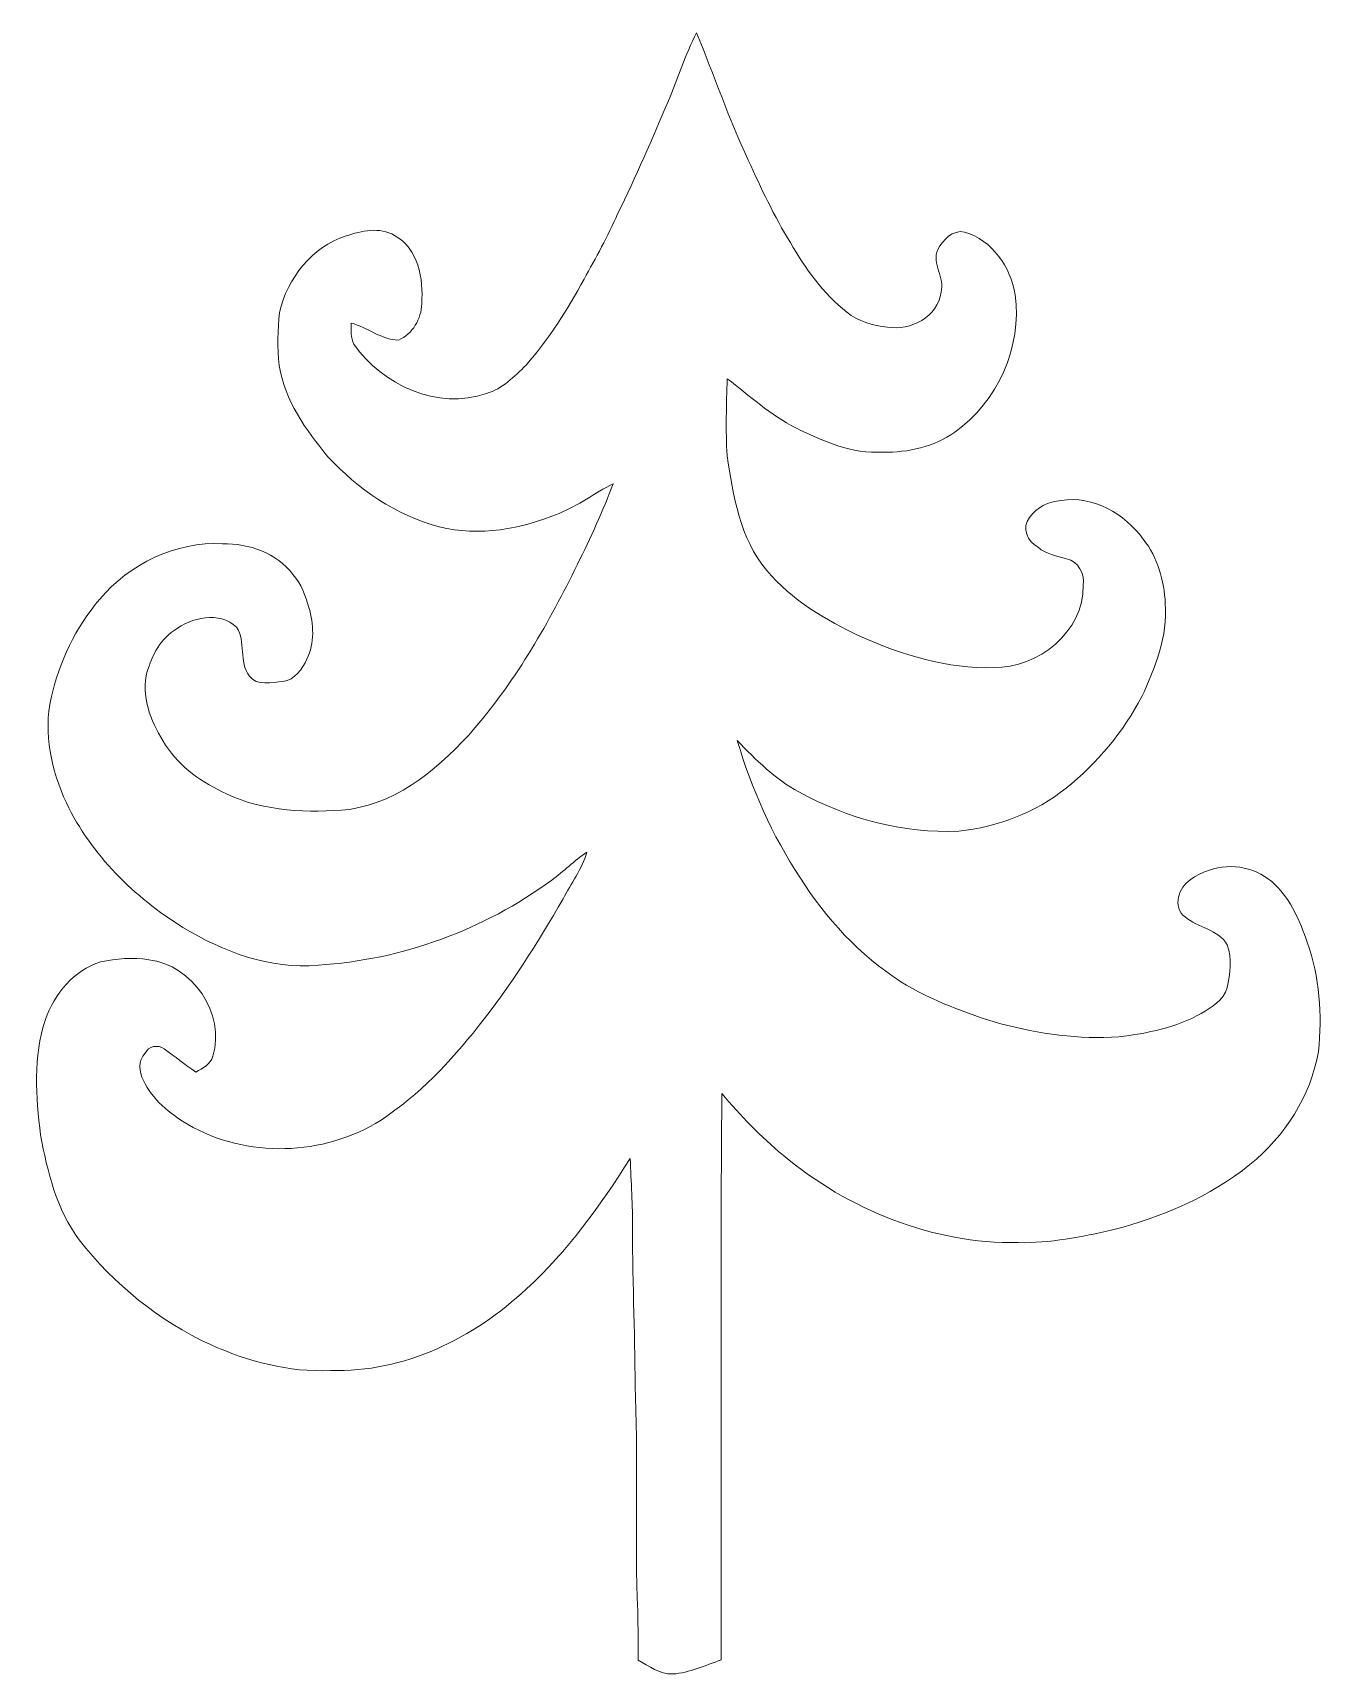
# Model space of a CAD drawing. Header units: centimetres. Extents: x -12.7 to 12.6, y -16.1 to 16.1.
import ezdxf

# ---------------------------------------------------------------- set-up
doc = ezdxf.new("R2010")
doc.units = ezdxf.units.CM
doc.header["$MEASUREMENT"] = 0
doc.layers.add('Layer 1', color=7, linetype='Continuous')

msp = doc.modelspace()

# ---------------------------------------------------------------- linework, layer by layer
at = {"layer": 'Layer 1', "color": 9, "lineweight": 9}
msp.add_open_spline([(-0.19379, 14.7495), (-0.00506, 15.19259), (0.13288, 15.65896), (0.35936, 16.08512), (0.35936, 16.08512), (0.7005, 15.25433), (0.99013, 14.40131), (1.3729, 13.5871), (1.3729, 13.5871), (1.62478, 13.03747), (1.87878, 12.48643), (2.19839, 11.97208), (2.19839, 11.97208), (2.49438, 11.46655), (2.83798, 10.97478), (3.30188, 10.60824), (3.30188, 10.60824), (3.52519, 10.42198), (3.8187, 10.35036), (4.10128, 10.31509), (4.10128, 10.31509), (4.5486, 10.24347), (5.09399, 10.51229), (5.15079, 11.00089), (5.15079, 11.00089), (5.23017, 11.29052), (4.96417, 11.54875), (5.08518, 11.83873), (5.08518, 11.83873), (5.18678, 12.02006), (5.38116, 12.23102), (5.61293, 12.18058), (5.61293, 12.18058), (6.15198, 12.01724), (6.52133, 11.49619), (6.60106, 10.9522), (6.60106, 10.9522), (6.74817, 9.92738), (6.2571, 8.85353), (5.42067, 8.25628), (5.42067, 8.25628), (5.01286, 7.97123), (4.50838, 7.85305), (4.01485, 7.86681), (4.01485, 7.86681), (3.4056, 7.82553), (2.83481, 8.07989), (2.30246, 8.342), (2.30246, 8.342), (1.80963, 8.59529), (1.39724, 8.97065), (0.95944, 9.30438), (0.95944, 9.30438), (0.94427, 8.80167), (0.92734, 8.29755), (0.95768, 7.79519), (0.95768, 7.79519), (1.07691, 7.01168), (1.20497, 6.17418), (1.73379, 5.54694), (1.73379, 5.54694), (2.22238, 4.96274), (2.89337, 4.57398), (3.57246, 4.25048), (3.57246, 4.25048), (4.39373, 3.88818), (5.27532, 3.61407), (6.18267, 3.64088), (6.18267, 3.64088), (7.0505, 3.63312), (7.95643, 4.34221), (7.93491, 5.25343), (7.93491, 5.25343), (7.97654, 5.47709), (7.83825, 5.72439), (7.61283, 5.77625), (7.61283, 5.77625), (7.41668, 5.82493), (7.21207, 5.86621), (7.05226, 5.99991), (7.05226, 5.99991), (6.85118, 6.09939), (6.71466, 6.39573), (6.88681, 6.58129), (6.88681, 6.58129), (7.02193, 6.79084), (7.26252, 6.90126), (7.50629, 6.91819), (7.50629, 6.91819), (8.13564, 7.01767), (8.75406, 6.65608), (9.11531, 6.15725), (9.11531, 6.15725), (9.40071, 5.80341), (9.52171, 5.34586), (9.54711, 4.8996), (9.54711, 4.8996), (9.59826, 4.25754), (9.35132, 3.64653), (9.08709, 3.07573), (9.08709, 3.07573), (8.72514, 2.38253), (8.21255, 1.76728), (7.60224, 1.27904), (7.60224, 1.27904), (7.00605, 0.79397), (6.2571, 0.52198), (5.49863, 0.4366), (5.49863, 0.4366), (4.41066, 0.38369), (3.31635, 0.6832), (2.36561, 1.20531), (2.36561, 1.20531), (1.89712, 1.45684), (1.52036, 1.8329), (1.15629, 2.21249), (1.15629, 2.21249), (1.43604, 1.26845), (1.84068, 0.35511), (2.38255, -0.46898), (2.38255, -0.46898), (2.89196, -1.27613), (3.55659, -1.99615), (4.36163, -2.51509), (4.36163, -2.51509), (4.96982, -2.88409), (5.64009, -3.13986), (6.32131, -3.33777), (6.32131, -3.33777), (7.07484, -3.53567), (7.85589, -3.65139), (8.63624, -3.59459), (8.63624, -3.59459), (9.19257, -3.52615), (9.76089, -3.42032), (10.25196, -3.13562), (10.25196, -3.13562), (10.45869, -3.01639), (10.6894, -2.87633), (10.76031, -2.63151), (10.76031, -2.63151), (10.81252, -2.3574), (10.86438, -2.06283), (10.7589, -1.79472), (10.7589, -1.79472), (10.59239, -1.48321), (10.18317, -1.46487), (9.93481, -1.24368), (9.93481, -1.24368), (9.80323, -1.16466), (9.77712, -0.99497), (9.80569, -0.85562), (9.80569, -0.85562), (9.86531, -0.56599), (10.15424, -0.41571), (10.41036, -0.32681), (10.41036, -0.32681), (10.84745, -0.1737), (11.36744, -0.28306), (11.69658, -0.61115), (11.69658, -0.61115), (12.01408, -0.91595), (12.18342, -1.33399), (12.32911, -1.74004), (12.32911, -1.74004), (12.57606, -2.42301), (12.62192, -3.16526), (12.54713, -3.88351), (12.54713, -3.88351), (12.39649, -4.75734), (11.89096, -5.54651), (11.20552, -6.10002), (11.20552, -6.10002), (10.42411, -6.7336), (9.47655, -7.12413), (8.51206, -7.38201), (8.51206, -7.38201), (7.90316, -7.51324), (7.28721, -7.64377), (6.66068, -7.62966), (6.66068, -7.62966), (4.98181, -7.65435), (3.33399, -6.9869), (2.05517, -5.91516), (2.05517, -5.91516), (1.6142, -5.55568), (1.22085, -5.14222), (0.85466, -4.70796), (0.85466, -4.70796), (0.82044, -8.40824), (0.84937, -12.10888), (0.8402, -15.80952), (0.8402, -15.80952), (0.5287, -15.91606), (0.22143, -16.06352), (-0.11159, -16.08504), (-0.11159, -16.08504), (-0.36454, -16.08892), (-0.57373, -15.93087), (-0.78505, -15.81693), (-0.78505, -15.81693), (-0.78434, -15.49625), (-0.78893, -15.17699), (-0.79457, -14.85667), (-0.79457, -14.85667), (-0.85596, -13.4579), (-0.78187, -12.05667), (-0.84079, -10.6579), (-0.84079, -10.6579), (-0.8489, -9.55865), (-0.89088, -8.46045), (-0.89935, -7.36155), (-0.89935, -7.36155), (-0.88982, -6.90082), (-0.92616, -6.4408), (-0.94239, -5.98113), (-0.94239, -5.98113), (-1.53152, -6.89765), (-2.16194, -7.80146), (-2.9758, -8.53489), (-2.9758, -8.53489), (-4.00273, -9.50432), (-5.37892, -10.1806), (-6.81543, -10.13509), (-6.81543, -10.13509), (-7.6307, -10.17813), (-8.43256, -9.95799), (-9.17093, -9.6292), (-9.17093, -9.6292), (-10.17458, -9.16283), (-11.06217, -8.44916), (-11.74091, -7.57569), (-11.74091, -7.57569), (-12.18824, -6.97808), (-12.36568, -6.23725), (-12.5015, -5.51723), (-12.5015, -5.51723), (-12.59076, -4.76934), (-12.65249, -3.983), (-12.40449, -3.25733), (-12.40449, -3.25733), (-12.22845, -2.75074), (-11.84992, -2.28578), (-11.32358, -2.12809), (-11.32358, -2.12809), (-11.01454, -2.05859), (-10.69211, -2.03566), (-10.37813, -2.0847), (-10.37813, -2.0847), (-9.52159, -2.18983), (-8.87142, -3.13845), (-9.12436, -3.97524), (-9.12436, -3.97524), (-9.16705, -4.13399), (-9.32544, -4.21089), (-9.45632, -4.28603), (-9.45632, -4.28603), (-9.6694, -4.14281), (-9.86872, -3.97947), (-10.07898, -3.83307), (-10.07898, -3.83307), (-10.19857, -3.74593), (-10.3866, -3.7671), (-10.44975, -3.91844), (-10.44975, -3.91844), (-10.59262, -4.05849), (-10.57357, -4.28568), (-10.48573, -4.44866), (-10.48573, -4.44866), (-10.30899, -4.8279), (-9.96997, -5.09707), (-9.61931, -5.30838), (-9.61931, -5.30838), (-8.46819, -5.98536), (-6.9509, -5.93597), (-5.82554, -5.22689), (-5.82554, -5.22689), (-5.08576, -4.73653), (-4.46769, -4.0853), (-3.92054, -3.39174), (-3.92054, -3.39174), (-3.29294, -2.60963), (-2.76307, -1.75626), (-2.25648, -0.89302), (-2.25648, -0.89302), (-2.10408, -0.58751), (-1.88889, -0.30952), (-1.79329, 0.02174), (-1.79329, 0.02174), (-2.03847, -0.14019), (-2.24625, -0.35186), (-2.48191, -0.52648), (-2.48191, -0.52648), (-3.81117, -1.49556), (-5.41737, -2.09211), (-7.06167, -2.18947), (-7.06167, -2.18947), (-8.00182, -2.27908), (-8.91799, -1.93018), (-9.70891, -1.45005), (-9.70891, -1.45005), (-10.66706, -0.85809), (-11.49891, -0.03047), (-11.99562, 0.98835), (-11.99562, 0.98835), (-12.28701, 1.62723), (-12.44929, 2.35254), (-12.29407, 3.04963), (-12.29407, 3.04963), (-12.12897, 3.75342), (-11.81641, 4.43216), (-11.34051, 4.98073), (-11.34051, 4.98073), (-10.75843, 5.681), (-9.84756, 6.11633), (-8.93174, 6.07082), (-8.93174, 6.07082), (-8.41739, 6.07681), (-7.86988, 5.89266), (-7.55521, 5.46616), (-7.55521, 5.46616), (-7.38799, 5.28694), (-7.31355, 5.04917), (-7.24194, 4.82022), (-7.24194, 4.82022), (-7.14634, 4.49178), (-7.12341, 4.12419), (-7.27898, 3.80951), (-7.27898, 3.80951), (-7.36823, 3.6109), (-7.51887, 3.40417), (-7.74853, 3.36854), (-7.74853, 3.36854), (-7.96513, 3.35619), (-8.25935, 3.27117), (-8.41175, 3.48037), (-8.41175, 3.48037), (-8.61707, 3.75236), (-8.47243, 4.15418), (-8.65693, 4.43499), (-8.65693, 4.43499), (-8.99701, 4.75566), (-9.54452, 4.62796), (-9.88213, 4.36831), (-9.88213, 4.36831), (-10.18975, 4.1697), (-10.34144, 3.81904), (-10.43387, 3.47931), (-10.43387, 3.47931), (-10.51078, 2.99706), (-10.31146, 2.51905), (-10.04899, 2.12465), (-10.04899, 2.12465), (-9.76747, 1.68473), (-9.32086, 1.38134), (-8.85343, 1.16544), (-8.85343, 1.16544), (-8.10448, 0.81372), (-7.2557, 0.79291), (-6.44642, 0.86241), (-6.44642, 0.86241), (-5.43783, 1.01163), (-4.63597, 1.72142), (-3.98509, 2.45873), (-3.98509, 2.45873), (-3.16383, 3.42534), (-2.53024, 4.53376), (-1.97426, 5.669), (-1.97426, 5.669), (-1.72061, 6.18512), (-1.47967, 6.70793), (-1.27752, 7.24627), (-1.27752, 7.24627), (-1.63701, 7.06424), (-1.96191, 6.81588), (-2.33762, 6.66489), (-2.33762, 6.66489), (-3.07175, 6.35657), (-3.90184, 6.20664), (-4.68536, 6.40102), (-4.68536, 6.40102), (-5.53026, 6.62609), (-6.27956, 7.13656), (-6.86658, 7.77614), (-6.86658, 7.77614), (-7.3005, 8.29402), (-7.71113, 8.88104), (-7.82332, 9.56226), (-7.82332, 9.56226), (-7.85648, 9.90869), (-7.8593, 10.26005), (-7.81556, 10.60542), (-7.81556, 10.60542), (-7.66386, 11.27253), (-7.1802, 11.89659), (-6.51275, 12.10261), (-6.51275, 12.10261), (-6.20865, 12.20315), (-5.85552, 12.28853), (-5.56095, 12.11319), (-5.56095, 12.11319), (-5.08929, 11.85214), (-4.99404, 11.26335), (-5.02896, 10.77546), (-5.02896, 10.77546), (-5.03602, 10.47807), (-5.20606, 10.17962), (-5.48757, 10.06356), (-5.48757, 10.06356), (-5.82589, 10.06955), (-6.09188, 10.31262), (-6.40974, 10.39481), (-6.40974, 10.39481), (-6.40586, 10.25653), (-6.42949, 10.10589), (-6.35788, 9.97995), (-6.35788, 9.97995), (-5.80331, 9.17456), (-4.71887, 8.68666), (-3.76179, 9.01298), (-3.76179, 9.01298), (-3.44993, 9.10682), (-3.20969, 9.34777), (-2.98356, 9.57073), (-2.98356, 9.57073), (-2.53906, 10.08331), (-2.17217, 10.6594), (-1.84691, 11.25348), (-1.84691, 11.25348), (-1.62113, 11.67787), (-1.37595, 12.09273), (-1.18898, 12.53618), (-1.18898, 12.53618), (-0.82667, 13.25972), (-0.51447, 14.00691), (-0.19379, 14.7495)], degree=3, knots=[0, 0, 0, 0, 0.00909091, 0.00909091, 0.00909091, 0.00909091, 0.01818182, 0.01818182, 0.01818182, 0.01818182, 0.02727273, 0.02727273, 0.02727273, 0.02727273, 0.03636364, 0.03636364, 0.03636364, 0.03636364, 0.04545455, 0.04545455, 0.04545455, 0.04545455, 0.05454545, 0.05454545, 0.05454545, 0.05454545, 0.06363636, 0.06363636, 0.06363636, 0.06363636, 0.07272727, 0.07272727, 0.07272727, 0.07272727, 0.08181818, 0.08181818, 0.08181818, 0.08181818, 0.09090909, 0.09090909, 0.09090909, 0.09090909, 0.1, 0.1, 0.1, 0.1, 0.10909091, 0.10909091, 0.10909091, 0.10909091, 0.11818182, 0.11818182, 0.11818182, 0.11818182, 0.12727273, 0.12727273, 0.12727273, 0.12727273, 0.13636364, 0.13636364, 0.13636364, 0.13636364, 0.14545455, 0.14545455, 0.14545455, 0.14545455, 0.15454545, 0.15454545, 0.15454545, 0.15454545, 0.16363636, 0.16363636, 0.16363636, 0.16363636, 0.17272727, 0.17272727, 0.17272727, 0.17272727, 0.18181818, 0.18181818, 0.18181818, 0.18181818, 0.19090909, 0.19090909, 0.19090909, 0.19090909, 0.2, 0.2, 0.2, 0.2, 0.20909091, 0.20909091, 0.20909091, 0.20909091, 0.21818182, 0.21818182, 0.21818182, 0.21818182, 0.22727273, 0.22727273, 0.22727273, 0.22727273, 0.23636364, 0.23636364, 0.23636364, 0.23636364, 0.24545455, 0.24545455, 0.24545455, 0.24545455, 0.25454545, 0.25454545, 0.25454545, 0.25454545, 0.26363636, 0.26363636, 0.26363636, 0.26363636, 0.27272727, 0.27272727, 0.27272727, 0.27272727, 0.28181818, 0.28181818, 0.28181818, 0.28181818, 0.29090909, 0.29090909, 0.29090909, 0.29090909, 0.3, 0.3, 0.3, 0.3, 0.30909091, 0.30909091, 0.30909091, 0.30909091, 0.31818182, 0.31818182, 0.31818182, 0.31818182, 0.32727273, 0.32727273, 0.32727273, 0.32727273, 0.33636364, 0.33636364, 0.33636364, 0.33636364, 0.34545455, 0.34545455, 0.34545455, 0.34545455, 0.35454545, 0.35454545, 0.35454545, 0.35454545, 0.36363636, 0.36363636, 0.36363636, 0.36363636, 0.37272727, 0.37272727, 0.37272727, 0.37272727, 0.38181818, 0.38181818, 0.38181818, 0.38181818, 0.39090909, 0.39090909, 0.39090909, 0.39090909, 0.4, 0.4, 0.4, 0.4, 0.40909091, 0.40909091, 0.40909091, 0.40909091, 0.41818182, 0.41818182, 0.41818182, 0.41818182, 0.42727273, 0.42727273, 0.42727273, 0.42727273, 0.43636364, 0.43636364, 0.43636364, 0.43636364, 0.44545455, 0.44545455, 0.44545455, 0.44545455, 0.45454545, 0.45454545, 0.45454545, 0.45454545, 0.46363636, 0.46363636, 0.46363636, 0.46363636, 0.47272727, 0.47272727, 0.47272727, 0.47272727, 0.48181818, 0.48181818, 0.48181818, 0.48181818, 0.49090909, 0.49090909, 0.49090909, 0.49090909, 0.5, 0.5, 0.5, 0.5, 0.50909091, 0.50909091, 0.50909091, 0.50909091, 0.51818182, 0.51818182, 0.51818182, 0.51818182, 0.52727273, 0.52727273, 0.52727273, 0.52727273, 0.53636364, 0.53636364, 0.53636364, 0.53636364, 0.54545455, 0.54545455, 0.54545455, 0.54545455, 0.55454545, 0.55454545, 0.55454545, 0.55454545, 0.56363636, 0.56363636, 0.56363636, 0.56363636, 0.57272727, 0.57272727, 0.57272727, 0.57272727, 0.58181818, 0.58181818, 0.58181818, 0.58181818, 0.59090909, 0.59090909, 0.59090909, 0.59090909, 0.6, 0.6, 0.6, 0.6, 0.60909091, 0.60909091, 0.60909091, 0.60909091, 0.61818182, 0.61818182, 0.61818182, 0.61818182, 0.62727273, 0.62727273, 0.62727273, 0.62727273, 0.63636364, 0.63636364, 0.63636364, 0.63636364, 0.64545455, 0.64545455, 0.64545455, 0.64545455, 0.65454545, 0.65454545, 0.65454545, 0.65454545, 0.66363636, 0.66363636, 0.66363636, 0.66363636, 0.67272727, 0.67272727, 0.67272727, 0.67272727, 0.68181818, 0.68181818, 0.68181818, 0.68181818, 0.69090909, 0.69090909, 0.69090909, 0.69090909, 0.7, 0.7, 0.7, 0.7, 0.70909091, 0.70909091, 0.70909091, 0.70909091, 0.71818182, 0.71818182, 0.71818182, 0.71818182, 0.72727273, 0.72727273, 0.72727273, 0.72727273, 0.73636364, 0.73636364, 0.73636364, 0.73636364, 0.74545455, 0.74545455, 0.74545455, 0.74545455, 0.75454545, 0.75454545, 0.75454545, 0.75454545, 0.76363636, 0.76363636, 0.76363636, 0.76363636, 0.77272727, 0.77272727, 0.77272727, 0.77272727, 0.78181818, 0.78181818, 0.78181818, 0.78181818, 0.79090909, 0.79090909, 0.79090909, 0.79090909, 0.8, 0.8, 0.8, 0.8, 0.80909091, 0.80909091, 0.80909091, 0.80909091, 0.81818182, 0.81818182, 0.81818182, 0.81818182, 0.82727273, 0.82727273, 0.82727273, 0.82727273, 0.83636364, 0.83636364, 0.83636364, 0.83636364, 0.84545455, 0.84545455, 0.84545455, 0.84545455, 0.85454545, 0.85454545, 0.85454545, 0.85454545, 0.86363636, 0.86363636, 0.86363636, 0.86363636, 0.87272727, 0.87272727, 0.87272727, 0.87272727, 0.88181818, 0.88181818, 0.88181818, 0.88181818, 0.89090909, 0.89090909, 0.89090909, 0.89090909, 0.9, 0.9, 0.9, 0.9, 0.90909091, 0.90909091, 0.90909091, 0.90909091, 0.91818182, 0.91818182, 0.91818182, 0.91818182, 0.92727273, 0.92727273, 0.92727273, 0.92727273, 0.93636364, 0.93636364, 0.93636364, 0.93636364, 0.94545455, 0.94545455, 0.94545455, 0.94545455, 0.95454545, 0.95454545, 0.95454545, 0.95454545, 0.96363636, 0.96363636, 0.96363636, 0.96363636, 0.97272727, 0.97272727, 0.97272727, 0.97272727, 0.98181818, 0.98181818, 0.98181818, 0.98181818, 1, 1, 1, 1], dxfattribs=at)

doc.saveas('drawing.dxf')
